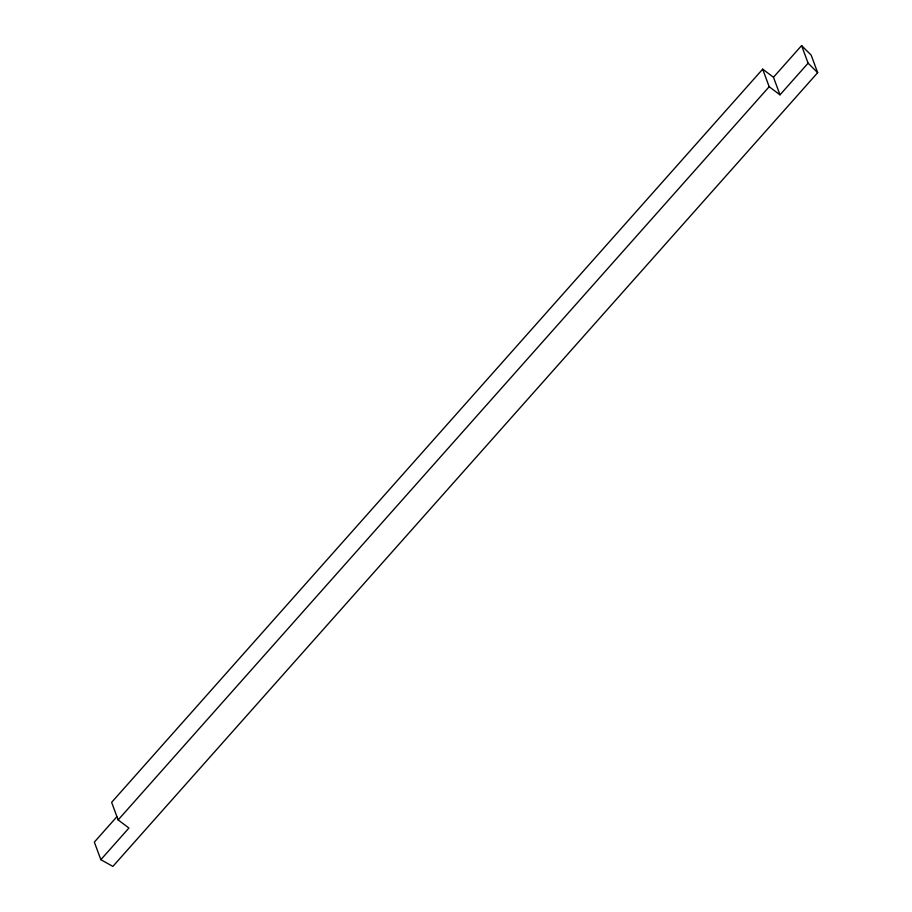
<?xml version="1.0" encoding="UTF-8"?>
<svg xmlns="http://www.w3.org/2000/svg" width="912" height="912" viewBox="0 0 912 912"><rect width="100%" height="100%" fill="white"/><g stroke="black" fill="none" stroke-linecap="round" stroke-linejoin="round"><path stroke-width="1.37" d="M773.479 77.258L762.683 69.152L111.64 802.343L118.15 819.922L128.945 828.028L100.844 859.685L112.883 866.4L817.665 72.686L811.156 55.096L801.591 45.6L773.479 77.258L779.988 94.837L808.1 63.179L801.591 45.6M116.827 816.776L94.335 842.107L100.844 859.685M118.15 819.922L769.181 86.731L762.683 69.152M769.181 86.731L779.988 94.837M808.1 63.179L817.665 72.686"/></g></svg>
